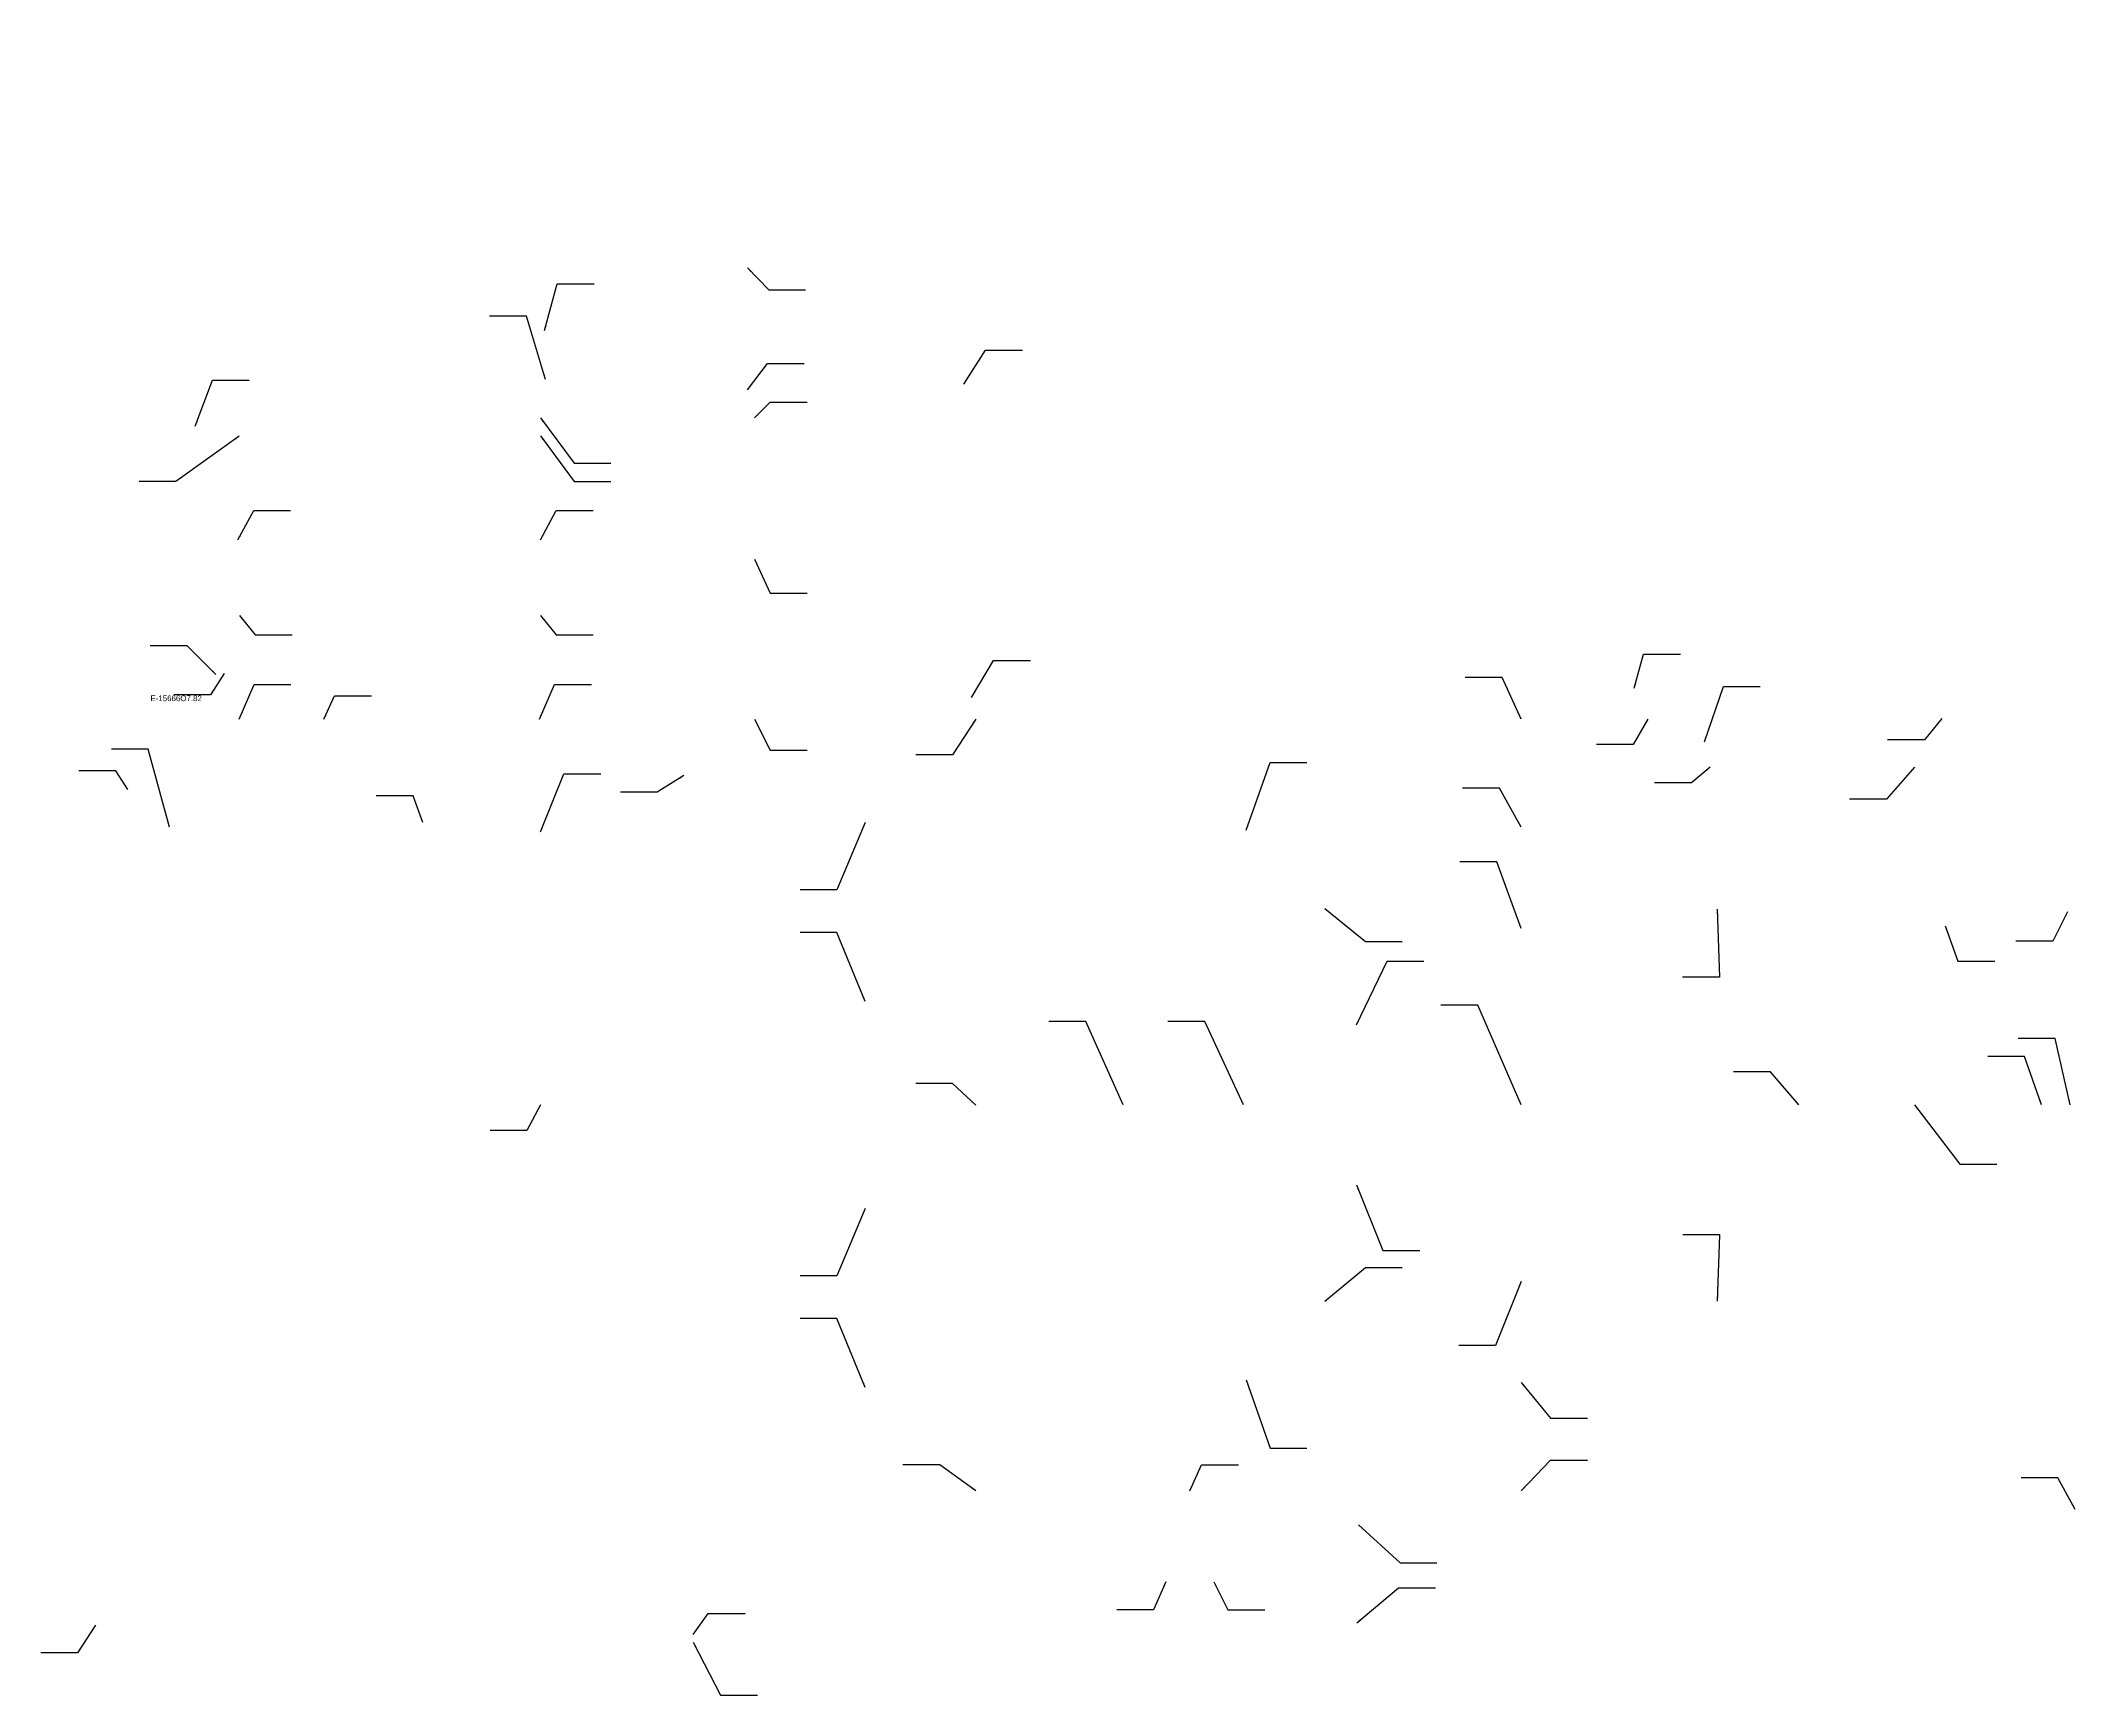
# Model space of a CAD drawing. Header units: inches. Extents: x -2144 to 56079, y -95222 to 39443.
# Drawn here: x -1401 to 50481, y -95222 to -53035 of the extents above; entities that cross this region are included whole.
import ezdxf
from ezdxf.enums import TextEntityAlignment as Align

# ---------------------------------------------------------------- set-up
doc = ezdxf.new("R2010")
doc.units = ezdxf.units.IN
doc.header["$LTSCALE"] = 250
doc.header["$MEASUREMENT"] = 0
doc.layers.get('0').update_dxf_attribs({"color": 8, "linetype": 'CONTINUOUS', "true_color": 0x555555})
doc.layers.add('I D NUMBER', color=8, linetype='CONTINUOUS', true_color=0x555555)
doc.layers.add('LEADER', color=8, linetype='CONTINUOUS', true_color=0x555555)
doc.styles.add('ARIAL', font='arial.ttf')
doc.styles.add('ROMANS', font='romans.shx')
doc.dimstyles.new('SCALE-1800', dxfattribs={"dimtxt": 180, "dimasz": 72, "dimexe": 144, "dimexo": 36, "dimgap": 36, "dimtad": 1, "dimdec": 3, "dimlunit": 4, "dimtxsty": 'ROMANS', "dimblk1": 'DOT', "dimblk2": 'DOT', "dimsah": 1, "dimcen": 6, "dimdle": 36, "dimclrd": 256, "dimclre": 256, "dimclrt": 3, "dimazin": 3, "dimtfac": 0.56, "dimtdec": 3, "dimtmove": 2, "dimatfit": 3, "dimfxl": 36, "dimtzin": 13, "dimlwd": -1, "dimlwe": -1})

# ---------------------------------------------------------------- blocks, each defined once
blk = doc.blocks.new('_DOT')
at = {"color": 0, "linetype": 'ByBlock'}
blk.add_line((-0.5, 0), (-1, 0), dxfattribs=at)
at = {"color": 0, "linetype": 'ByBlock', "const_width": 0.5}
blk.add_lwpolyline([(-0.25, 0, 1), (0.25, 0, 1)], format="xyb", close=True, dxfattribs=at)

msp = doc.modelspace()

# ---------------------------------------------------------------- texts
at = {"layer": 'I D NUMBER', "color": 2, "true_color": 0x555555, "style": 'ARIAL'}
msp.add_text('E-15666O7.82', height=144, dxfattribs=at).set_placement((2053, -69874), align=Align.CENTER)
at = {"layer": 'LEADER', "color": 3, "true_color": 0x555555, "attachment_point": 1, "style": 'ROMANS'}
for insert, char_height in [((38170, -53035), 180), ((13669, -90022), 96), ((14550, -91149), 180)]:
    msp.add_mtext('\\A1;', dxfattribs=dict(at, insert=insert, char_height=char_height))

# ---------------------------------------------------------------- leaders
at = {"layer": 'I D NUMBER', "true_color": 0x555555, "annotation_type": 0, "has_hookline": 1, "hookline_direction": 1}
for points in [[(16621, -58829), (17162, -59387), (18102, -59387)], [(11447, -60424), (11769, -59232), (12709, -59232)], [(22139, -61788), (22693, -60921), (23633, -60921)], [(2540, -62865), (2977, -61686), (3917, -61686)], [(16626, -61936), (17131, -61263), (18071, -61263)], [(16804, -62650), (17202, -62255), (18142, -62255)], [(11342, -62650), (12199, -63809), (13139, -63809)], [(11342, -63113), (12199, -64272), (13139, -64272)], [(3630, -65760), (4032, -65012), (4972, -65012)], [(11342, -65760), (11743, -65012), (12683, -65012)], [(16804, -66250), (17202, -67123), (18142, -67123)], [(3666, -67690), (4068, -68180), (5008, -68180)], [(11342, -67690), (11743, -68180), (12683, -68180)], [(22331, -69778), (22898, -68835), (23838, -68835)], [(39236, -69542), (39473, -68677), (40413, -68677)], [(3661, -70330), (4041, -69453), (4981, -69453)], [(11322, -70330), (11702, -69453), (12642, -69453)], [(41022, -70910), (41506, -69504), (42446, -69504)], [(5822, -70330), (6092, -69742), (7032, -69742)], [(16802, -70330), (17202, -71121), (18142, -71121)], [(29341, -73161), (29947, -71441), (30887, -71441)], [(11342, -73210), (11942, -71728), (12882, -71728)], [(31344, -75164), (32379, -76005), (33319, -76005)], [(47162, -75603), (47486, -76506), (48426, -76506)], [(32150, -78130), (32932, -76501), (33872, -76501)], [(46382, -80170), (47538, -81679), (48478, -81679)], [(32150, -82210), (32823, -83879), (33763, -83879)], [(31344, -85176), (32379, -84316), (33319, -84316)], [(29341, -87179), (29947, -88923), (30887, -88923)], [(36350, -87250), (37098, -88155), (38038, -88155)], [(36350, -90010), (37098, -89226), (38038, -89226)], [(27902, -90010), (28201, -89346), (29141, -89346)], [(32204, -90872), (33264, -91845), (34204, -91845)], [(28514, -92329), (28874, -93045), (29814, -93045)], [(32156, -93376), (33226, -92486), (34166, -92486)], [(15235, -93672), (15622, -93137), (16562, -93137)], [(15236, -93870), (15936, -95222), (16876, -95222)]]:
    msp.add_leader(points, dimstyle='SCALE-1800', override={"dimasz": 120, "dimgap": 36, "dimtad": 0}, dxfattribs=at)
at = {"layer": 'I D NUMBER', "true_color": 0x555555, "annotation_type": 0, "has_hookline": 1, "hookline_direction": 1, "horizontal_direction": (-1, 0, 0)}
for points in [[(11473, -61672), (10984, -60055), (10044, -60055)], [(3661, -63119), (2047, -64272), (1107, -64272)], [(3068, -69191), (2331, -68465), (1391, -68465)], [(3280, -69171), (2933, -69710), (1993, -69710)], [(36350, -70330), (35863, -69270), (34923, -69270)], [(22442, -70330), (21851, -71244), (20911, -71244)], [(39579, -70330), (39210, -70981), (38270, -70981)], [(47077, -70320), (46633, -70863), (45693, -70863)], [(1880, -73086), (1343, -71099), (403, -71099)], [(41172, -71554), (40690, -71956), (39750, -71956)], [(46382, -71554), (45664, -72372), (44724, -72372)], [(817, -72124), (512, -71648), (-428, -71648)], [(15002, -71770), (14322, -72197), (13382, -72197)], [(36350, -73090), (35794, -72095), (34854, -72095)], [(8343, -72970), (8094, -72286), (7154, -72286)], [(19622, -72970), (18902, -74683), (17962, -74683)], [(36350, -75670), (35727, -73972), (34787, -73972)], [(41345, -75174), (41407, -76913), (40467, -76913)], [(50284, -75247), (49904, -75991), (48964, -75991)], [(19622, -77530), (18902, -75774), (17962, -75774)], [(36350, -80170), (35245, -77626), (34305, -77626)], [(26198, -80170), (25246, -78039), (24306, -78039)], [(29270, -80170), (28280, -78039), (27340, -78039)], [(50348, -80170), (49967, -78475), (49027, -78475)], [(43430, -80170), (42708, -79328), (41768, -79328)], [(49622, -80170), (49188, -78934), (48248, -78934)], [(22442, -80175), (21851, -79626), (20911, -79626)], [(11342, -80170), (10996, -80825), (10056, -80825)], [(19622, -82810), (18902, -84523), (17962, -84523)], [(41356, -85176), (41413, -83478), (40473, -83478)], [(36350, -84670), (35700, -86305), (34760, -86305)], [(19622, -87370), (18902, -85614), (17962, -85614)], [(22442, -90010), (21523, -89346), (20583, -89346)], [(50481, -90482), (50037, -89675), (49097, -89675)], [(27290, -92329), (26979, -93045), (26039, -93045)], [(0, -93431), (-461, -94143), (-1401, -94143)]]:
    msp.add_leader(points, dimstyle='SCALE-1800', override={"dimasz": 120, "dimgap": 36, "dimtad": 0}, dxfattribs=at)

doc.saveas('drawing.dxf')
